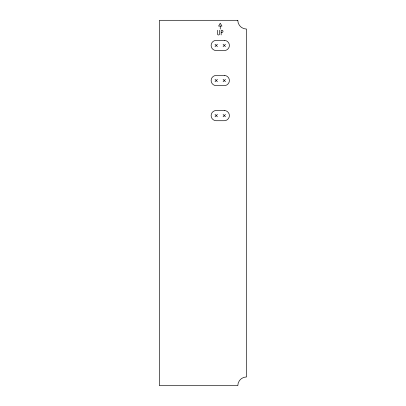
<?xml version="1.0" encoding="UTF-8"?>
<svg xmlns="http://www.w3.org/2000/svg" width="406" height="406" viewBox="0 0 406 406"><rect width="100%" height="100%" fill="white"/><g stroke="black" fill="none" stroke-linecap="round" stroke-linejoin="round"><path stroke-width="0.61" d="M215.058 46.644L217.418 44.284M223.097 46.644L225.457 44.284M215.058 81.718L217.418 79.358M223.097 81.718L225.457 79.358M215.058 116.791L217.418 114.431M223.097 116.791L225.457 114.431M220.143 26.091L218.606 26.091L220.26 23.223L221.915 26.091L220.26 26.091L220.26 29.07M221.275 32.49L221.879 32.49A1.127 1.127 0 0 0 223.006 31.363A1.127 1.127 0 0 0 221.879 30.237L221.706 30.237A0.548 0.548 0 0 0 221.158 30.785L221.158 34.916M223.097 44.284L225.457 46.644M215.058 44.284L217.418 46.644M223.097 79.358L225.457 81.718M215.058 79.358L217.418 81.718M223.097 114.431L225.457 116.791M215.058 114.431L217.418 116.791M219.534 30.237L219.534 33.952A1.01 1.01 0 0 1 218.524 34.967A1.01 1.01 0 0 1 217.514 33.952L217.514 30.237M237.794 20.3L159.436 20.3L159.436 385.7L237.794 385.7A8.77 8.77 0 0 1 246.564 376.93L246.564 29.07A8.77 8.77 0 0 1 237.794 20.3M224.279 40.351L216.241 40.351A5.116 5.116 0 0 0 211.125 45.467A5.116 5.116 0 0 0 216.241 50.577L224.279 50.577A5.116 5.116 0 0 0 229.39 45.467A5.116 5.116 0 0 0 224.279 40.351M224.279 75.425L216.241 75.425A5.116 5.116 0 0 0 211.125 80.535A5.116 5.116 0 0 0 216.241 85.651L224.279 85.651A5.116 5.116 0 0 0 229.39 80.535A5.116 5.116 0 0 0 224.279 75.425M224.279 110.498L216.241 110.498A5.116 5.116 0 0 0 211.125 115.608A5.116 5.116 0 0 0 216.241 120.724L224.279 120.724A5.116 5.116 0 0 0 229.39 115.608A5.116 5.116 0 0 0 224.279 110.498"/></g></svg>
